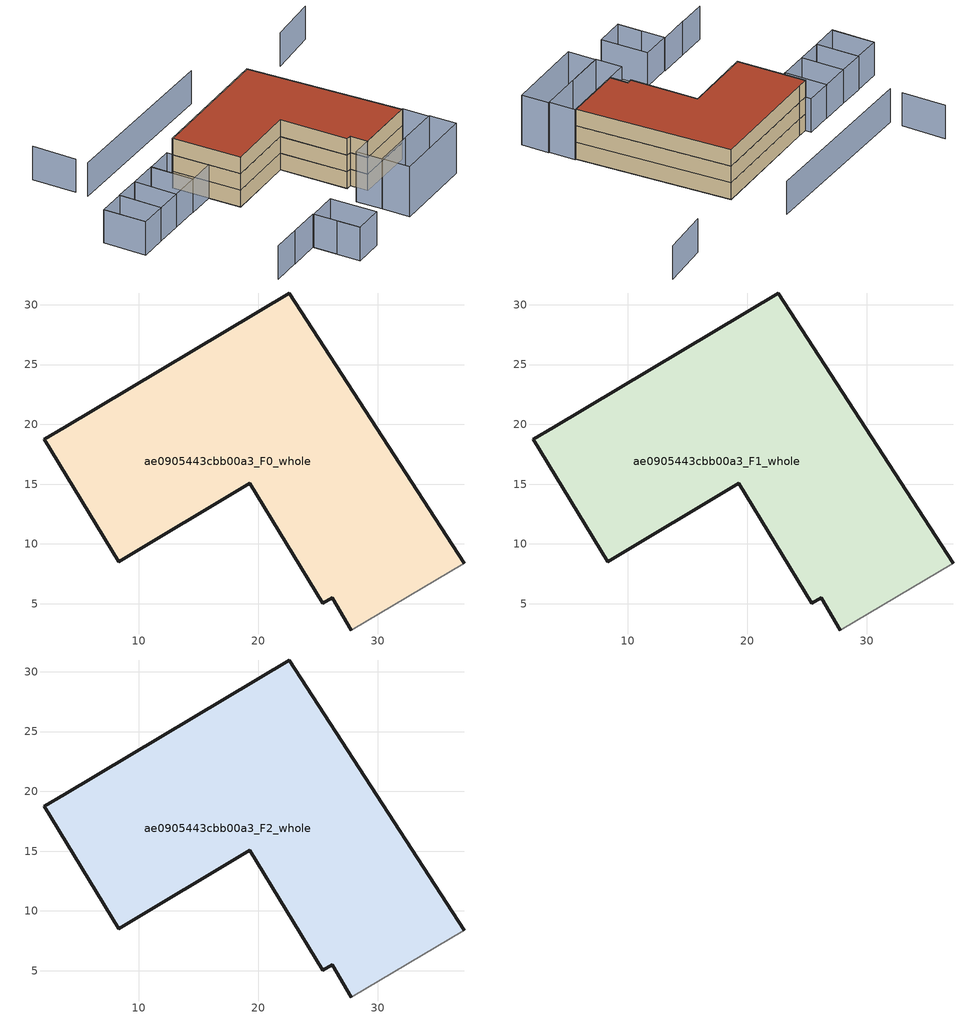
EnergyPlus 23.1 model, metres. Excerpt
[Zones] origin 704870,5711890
ae0905443cbb00a3_F0_whole
 floor ground (EU_floor_Construction): 37.24,8.37 22.57,30.99 3.82,19.76 2.09,18.76 8.32,8.52 19.31,15.08 25.39,5.03 26.18,5.5 27.8,2.79 z0
 wall outside (EU_wall_Construction): 27.8,2.79 26.18,5.5 25.39,5.03 19.31,15.08 8.32,8.52 2.09,18.76 3.82,19.76 22.57,30.99 37.24,8.37 z0:3
 wall adiabatic (EU_wall_Construction): 37.24,8.37 27.8,2.79 z0:3
ae0905443cbb00a3_F1_whole
 floor to ae0905443cbb00a3_F0_whole (EU_floor_Construction): 37.24,8.37 22.57,30.99 3.82,19.76 2.09,18.76 8.32,8.52 19.3,15.08 25.39,5.03 26.18,5.5 27.8,2.79 z3
 wall outside (EU_wall_Construction): 27.8,2.79 26.18,5.5 25.39,5.03 19.31,15.08 8.32,8.52 2.09,18.76 3.82,19.76 22.57,30.99 37.24,8.37 z3:6
 wall adiabatic (EU_wall_Construction): 37.24,8.37 27.8,2.79 z3:6
ae0905443cbb00a3_F2_whole
 floor to ae0905443cbb00a3_F1_whole (EU_floor_Construction): 37.24,8.37 22.57,30.99 3.82,19.76 2.09,18.76 8.32,8.52 19.3,15.08 25.39,5.03 26.18,5.5 27.8,2.79 z6
 wall outside (EU_wall_Construction): 27.8,2.79 26.18,5.5 25.39,5.03 19.31,15.08 8.32,8.52 2.09,18.76 3.82,19.76 22.57,30.99 37.24,8.37 z6:9
 wall adiabatic (EU_wall_Construction): 37.24,8.37 27.8,2.79 z6:9
 roof outside (EU_roof_Construction): 22.57,30.99 37.24,8.37 27.8,2.79 26.18,5.5 25.39,5.03 19.31,15.08 8.32,8.52 2.09,18.76 3.82,19.76 z9
shading: 2.47,-13.1 7.12,-10.36 / 7.1,-10.47 11.93,-7.57 / 11.93,-7.57 16.18,-14.65 / 34.97,42.07 42.38,47.1 / -15.32,31.84 -11.47,25.18 / 17.38,39.15 -10.45,23.3 / -15.32,9.86 -11.59,3.47 / 16.24,-14.75 11.99,-7.68 / 11.99,-7.68 16.55,-4.95 / 16.55,-4.95 20.79,-12.01 / 20.79,-12.01 16.24,-14.75 / 1.19,10.84 -2.58,17.24 / -2.58,17.24 1.64,19.73 / 1.64,19.73 5.41,13.32 / 5.41,13.32 1.19,10.84 / -7.4,5.89 -11.61,3.46 / -11.61,3.46 -15.33,9.89 / -15.33,9.89 -11.12,12.32 / -11.12,12.32 -7.4,5.89 / -7.4,5.89 -11.13,12.34 / -11.13,12.34 -7.03,14.7 / -7.03,14.7 -3.31,8.26 / -3.31,8.26 -7.4,5.89 / 1.17,10.87 -3.32,8.26 / -3.32,8.26 -7.05,14.69 / -7.05,14.69 -2.57,17.3 / -2.57,17.3 1.17,10.87 z0:6; 27.03,-2.95 39.83,4.65 / 39.83,4.65 42.3,0.48 / 42.3,0.48 29.5,-7.12 / 29.5,-7.12 27.03,-2.95 / 39.71,4.58 26.97,-2.99 / 26.97,-2.99 24.64,0.94 / 24.64,0.94 37.38,8.5 / 37.38,8.5 39.71,4.58 z0:9
[Building]
EU S2 Campaign: North Axis=0; Terrain=City; Solar Distribution=FullExterior
[Site:Location]
London: Latitude=51.5; Longitude=-0.5; Time Zone=0; Elevation=25
[SizingPeriod:WeatherFileDays]
AnnualSizingPeriod: Begin Month=1; Begin Day of Month=1; End Month=12; End Day of Month=31; Day of Week for Start Day=Monday; Use Weather File Daylight Saving Period=No; Use Weather File Rain and Snow Indicators=No
[MATERIAL]
EU_InternalMass_Material: Roughness=MediumRough; Thickness=0.1; Conductivity=1; Density=1800; Specific Heat=900; Thermal Absorptance=0.9; Solar Absorptance=0.7; Visible Absorptance=0.7
[MATERIAL:NOMASS] Roughness=MediumRough; Thermal Absorptance=0.9; Solar Absorptance=0.7; Visible Absorptance=0.7
Name | Thermal Resistance
EU_wall_NoMass | 0.655885
EU_roof_NoMass | 2.70553
EU_floor_NoMass | 2.16442
[CONSTRUCTION]
EU_wall_Construction: EU_wall_NoMass
EU_roof_Construction: EU_roof_NoMass
EU_floor_Construction: EU_floor_NoMass
EU_InternalMass_Construction: EU_InternalMass_Material
[ZONE] Type=1; Multiplier=1; Ceiling Height=autocalculate; Volume=1375.56; Floor Area=autocalculate; Part of Total Floor Area=Yes
ae0905443cbb00a3_F0_whole; ae0905443cbb00a3_F1_whole; ae0905443cbb00a3_F2_whole
[INTERNALMASS] Construction=EU_InternalMass_Construction; Surface Area=458.519
Name | Zone or ZoneList
ae0905443cbb00a3_F0_whole_EU_InternalMass | ae0905443cbb00a3_F0_whole
ae0905443cbb00a3_F1_whole_EU_InternalMass | ae0905443cbb00a3_F1_whole
ae0905443cbb00a3_F2_whole_EU_InternalMass | ae0905443cbb00a3_F2_whole
[OTHEREQUIPMENT] Fuel Type=Electricity; Design Level Calculation Method=Watts/Area; Power per Zone Floor Area=1; Fraction Latent=0; Fraction Radiant=0; Fraction Lost=0; Carbon Dioxide Generation Rate=0; EndUse Subcategory=EU_Step8_InternalGains
Name | Zone or ZoneList or Space or SpaceList | Schedule
EU_Step8_InternalGain_ae0905443cbb00a3_F0_whole_f000 | ae0905443cbb00a3_F0_whole | EU_Step8_GainSchedule_ae0905443cbb00a3_F0_whole_f000
EU_Step8_InternalGain_ae0905443cbb00a3_F1_whole_f000 | ae0905443cbb00a3_F1_whole | EU_Step8_GainSchedule_ae0905443cbb00a3_F1_whole_f000
EU_Step8_InternalGain_ae0905443cbb00a3_F2_whole_f000 | ae0905443cbb00a3_F2_whole | EU_Step8_GainSchedule_ae0905443cbb00a3_F2_whole_f000
[ZONEVENTILATION:DESIGNFLOWRATE] Schedule=EU_AlwaysOn; Design Flow Rate Calculation Method=AirChanges/Hour; Air Changes per Hour=0.462017; Ventilation Type=Natural; Fan Pressure Rise=0; Fan Total Efficiency=1; Constant Term Coefficient=1; Temperature Term Coefficient=0; Velocity Term Coefficient=0; Velocity Squared Term Coefficient=0; Minimum Indoor Temperature=-100; Maximum Indoor Temperature=100; Delta Temperature=-100; Minimum Outdoor Temperature=-100; Maximum Outdoor Temperature=100; Maximum Wind Speed=40
Name | Zone or ZoneList or Space or SpaceList
EU_ConstantAir_ae0905443cbb00a3_F0_whole | ae0905443cbb00a3_F0_whole
EU_ConstantAir_ae0905443cbb00a3_F1_whole | ae0905443cbb00a3_F1_whole
EU_ConstantAir_ae0905443cbb00a3_F2_whole | ae0905443cbb00a3_F2_whole
[HVACTEMPLATE:THERMOSTAT] Constant Heating Setpoint=20; Constant Cooling Setpoint=50
EU_HeatOnly_ae0905443cbb00a3_F0_whole; EU_HeatOnly_ae0905443cbb00a3_F1_whole; EU_HeatOnly_ae0905443cbb00a3_F2_whole
[HVACTEMPLATE:ZONE:IDEALLOADSAIRSYSTEM] System Availability Schedule=EU_AlwaysOn; Maximum Heating Supply Air Temperature=50; Minimum Cooling Supply Air Temperature=13; Maximum Heating Supply Air Humidity Ratio=0.0156; Minimum Cooling Supply Air Humidity Ratio=0.0077; Heating Limit=NoLimit; Cooling Limit=NoLimit; Heating Availability Schedule=EU_AlwaysOn; Cooling Availability Schedule=EU_CoolingOff; Dehumidification Control Type=ConstantSensibleHeatRatio; Cooling Sensible Heat Ratio=0.7; Dehumidification Setpoint=60; Humidification Control Type=None; Humidification Setpoint=30; Outdoor Air Method=None; Outdoor Air Flow Rate per Person=0.00944; Outdoor Air Flow Rate per Zone Floor Area=0; Outdoor Air Flow Rate per Zone=0; Demand Controlled Ventilation Type=None; Outdoor Air Economizer Type=NoEconomizer; Heat Recovery Type=None; Sensible Heat Recovery Effectiveness=0.7; Latent Heat Recovery Effectiveness=0.65
Name | Template Thermostat
ae0905443cbb00a3_F0_whole | EU_HeatOnly_ae0905443cbb00a3_F0_whole
ae0905443cbb00a3_F1_whole | EU_HeatOnly_ae0905443cbb00a3_F1_whole
ae0905443cbb00a3_F2_whole | EU_HeatOnly_ae0905443cbb00a3_F2_whole
[SIZING:ZONE] Zone Cooling Design Supply Air Temperature Input Method=SupplyAirTemperature; Zone Cooling Design Supply Air Temperature=13; Zone Heating Design Supply Air Temperature Input Method=SupplyAirTemperature; Zone Heating Design Supply Air Temperature=50; Zone Cooling Design Supply Air Humidity Ratio=0.008; Zone Heating Design Supply Air Humidity Ratio=0.008; Cooling Design Air Flow Method=DesignDay; Cooling Design Air Flow Rate=0; Cooling Minimum Air Flow per Zone Floor Area=0.000762; Cooling Minimum Air Flow=0; Cooling Minimum Air Flow Fraction=0.2; Heating Design Air Flow Method=DesignDay; Heating Design Air Flow Rate=0; Heating Maximum Air Flow per Zone Floor Area=0.002032; Heating Maximum Air Flow=0.141576; Heating Maximum Air Flow Fraction=0.3; Account for Dedicated Outdoor Air System=No; Dedicated Outdoor Air System Control Strategy=NeutralSupplyAir; Dedicated Outdoor Air Low Setpoint Temperature for Design=autosize; Dedicated Outdoor Air High Setpoint Temperature for Design=autosize; Zone Load Sizing Method=Sensible Load Only No Latent Load; Zone Latent Cooling Design Supply Air Humidity Ratio Input Method=HumidityRatioDifference; Zone Cooling Design Supply Air Humidity Ratio Difference=0.005; Zone Latent Heating Design Supply Air Humidity Ratio Input Method=HumidityRatioDifference; Zone Humidification Design Supply Air Humidity Ratio Difference=0.005
ae0905443cbb00a3_F0_whole; ae0905443cbb00a3_F1_whole; ae0905443cbb00a3_F2_whole
[SCHEDULE:CONSTANT]
Name | Hourly Value
EU_AlwaysOn | 1
EU_CoolingOff | 0
[SCHEDULE:FILE] Column Number=1; Rows to Skip at Top=0; Number of Hours of Data=8760; Column Separator=Comma; Interpolate to Timestep=No; Minutes per Item=60; Adjust Schedule for Daylight Savings=Yes
Name | File
EU_Step8_GainSchedule_ae0905443cbb00a3_F0_whole_f000 | ../../schedules/ae0905443cbb00a3/ae0905443cbb00a3_F0_whole_f000_gain.csv
EU_Step8_GainSchedule_ae0905443cbb00a3_F1_whole_f000 | ../../schedules/ae0905443cbb00a3/ae0905443cbb00a3_F1_whole_f000_gain.csv
EU_Step8_GainSchedule_ae0905443cbb00a3_F2_whole_f000 | ../../schedules/ae0905443cbb00a3/ae0905443cbb00a3_F2_whole_f000_gain.csv
